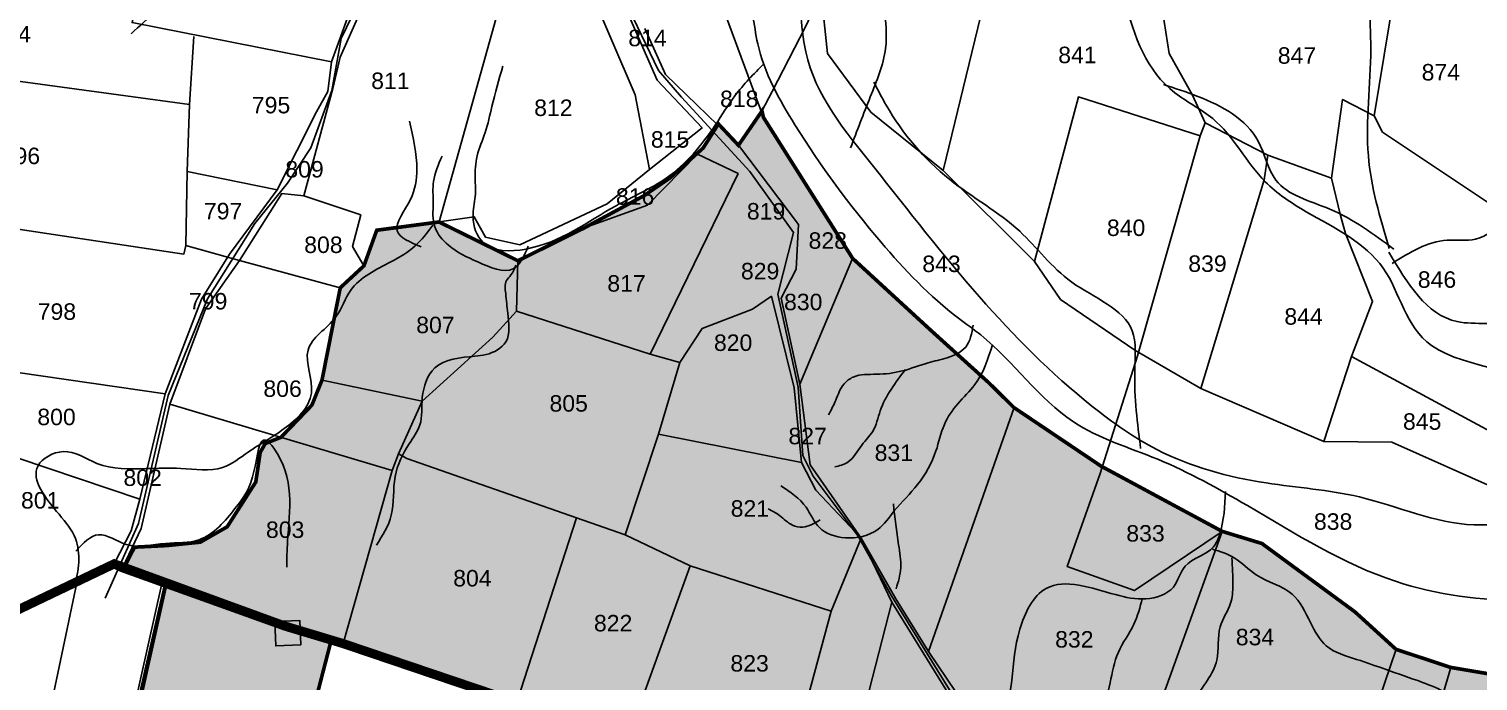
# Model space of a CAD drawing. Header units: inches. Extents: x 192867 to 224088, y 1602358 to 1617481.
# Drawn here: x 198276 to 199859, y 1613445 to 1614157 of the extents above; entities that cross this region are included whole.
import ezdxf
from ezdxf.enums import TextEntityAlignment as Align

# ---------------------------------------------------------------- set-up
doc = ezdxf.new("R2010")
doc.units = ezdxf.units.IN
doc.header["$LTSCALE"] = 15
doc.header["$MEASUREMENT"] = 0
doc.linetypes.add('HIDDEN2', pattern=[0.1875, 0.125, -0.0625])
for name, color, linetype in [('PLOT', 7, 'Continuous'), ('PLOTS', 7, 'Continuous'), ('PLOTS NO', 7, 'Continuous'), ('ROAD', 1, 'Continuous'), ('ROADS', 1, 'Continuous'), ('STREAM', 4, 'Continuous'), ('VILLAGE BOUNDARY STONES', 1, 'Continuous'), ('VILLAGE BOUNDRY', 5, 'Continuous'), ('WUA 8', 3, 'Continuous')]:
    doc.layers.add(name, color=color, linetype=linetype)
doc.styles.get("Standard").update_dxf_attribs({"font": 'arial.ttf'})

msp = doc.modelspace()

# ---------------------------------------------------------------- hatches: boundary and pattern name
at = {"layer": 'PLOTS NO', "true_color": 0x58ba48}
h = msp.add_hatch(dxfattribs=at)
h.set_pattern_fill('ANSI31', color=85)
h.set_pattern_definition([(45, (0, 0), (-0.088388347648, 0.088388347648), [])])
h.paths.add_polyline_path([(198425.9, 1613551.6), (198380.3, 1613569.6), (198391.4, 1613591.2), (198426.9, 1613593), (198463.3, 1613596.7), (198492.7, 1613613.5), (198523.9, 1613662.4), (198528.8, 1613694.9), (198534.3, 1613704.5), (198551.5, 1613711.3), (198585.2, 1613746.4), (198596.3, 1613773.8), (198616.2, 1613874.6), (198642.1, 1613898.6), (198656.1, 1613937.5), (198724.2, 1613946.5), (198810.4, 1613904.1), (198883, 1613940.1), (198948.2, 1613975.3), (198976.3, 1613994.5), (199012.8, 1614027.4), (199029.4, 1614053.6), (199051.3, 1614030.3), (199077, 1614067.7), (199078.6, 1614060.8), (199127.3, 1613983.8), (199176.1, 1613906.7), (199263.1, 1613826.7), (199324.8, 1613770.9), (199352.4, 1613743.7), (199447.3, 1613679.9), (199579.8, 1613608.5), (199623.3, 1613595.2), (199725.1, 1613520.4), (199769.8, 1613479.6), (199829.7, 1613459.8), (199890.5, 1613449.6), (199906.9, 1613442), (199969.7, 1613484.3), (200140.3, 1613465.3), (200186.2, 1613448.9), (200257.2, 1613433.1), (200328.6, 1613380.8), (200340.7, 1613357.2), (200521.4, 1613271.9), (200596.5, 1613230.3), (200736.7, 1613162.6), (200817.3, 1613109.7), (200904.4, 1613052.5), (200838.7, 1612988.7), (200731.5, 1613020.7), (200638.3, 1613037.2), (200594.6, 1612988.8), (200514.9, 1612987.5), (200491.5, 1612979.6), (200402.1, 1612900.2), (200368.7, 1612811.3), (200318.6, 1612777.2), (200251.8, 1612794), (200254.9, 1612810.3), (200209.3, 1612824.5), (200145.9, 1612842.3), (199963.1, 1612894.5), (199964.5, 1612910.3), (199891.2, 1612934.2), (199905, 1612978.3), (199836, 1613015.9), (199710.7, 1613055.9), (199639.3, 1613080.7), (199477.2, 1613139.9), (199440.7, 1613198.9), (199422.3, 1613223.8), (199288.1, 1613259), (199196.6, 1613285.7), (199127.7, 1613308.4), (198928.8, 1613377.1), (198806.6, 1613422.5), (198606.4, 1613489.7), (198516.2, 1613520.7)])
at = {"layer": 'PLOTS NO'}
h = msp.add_hatch(color=2, dxfattribs=at)
h.dxf.hatch_style = 1
h.paths.add_polyline_path([(198314, 1612755.8), (198314.7, 1612760.4), (198310.1, 1612809.1), (198304.4, 1612858.6), (198304.3, 1612859.6), (198308.5, 1612879.2), (198312.6, 1612897.9), (198316.6, 1612916.6), (198324.6, 1612948.7), (198347.4, 1613041.5), (198347.1, 1613055.5), (198349, 1613089.9), (198348.7, 1613123.6), (198354.6, 1613189), (198358.4, 1613244.2), (198371.1, 1613301.4), (198382.6, 1613358.2), (198390.4, 1613392.8), (198408.1, 1613472.2), (198425.9, 1613551.6), (198606.4, 1613489.7), (198561, 1613314.7), (198545, 1613258.3), (198536.7, 1613233.3), (198535.2, 1613228.6), (198643.4, 1613245.6), (198693.5, 1613255.1), (198715.9, 1613288.5), (198722.7, 1613313.1), (198758.1, 1613308.7), (198803.7, 1613292.7), (198847.8, 1613282.3), (198861.2, 1613285.6), (198879.6, 1613282.1), (198911.1, 1613272.9), (198920.8, 1613266.6), (198928.2, 1613255.2), (198933.1, 1613255.1), (198943.3, 1613252.1), (198947.5, 1613249.2), (198947.1, 1613243.9), (198936.4, 1613210.8), (198927.7, 1613180.5), (198925.2, 1613170.7), (198924.7, 1613157.4), (198927.9, 1613151), (198935.2, 1613145.2), (198961.3, 1613139.1), (198975.3, 1613134), (199003, 1613123.8), (199075.4, 1613098.3), (199046.6, 1612986), (198986.1, 1612754.8), (199015.6, 1612736.5), (199041.8, 1612719.8), (199068.2, 1612704.6), (199050.8, 1612598.2), (199029.6, 1612446), (199021.7, 1612384.5), (199017.8, 1612354.9), (199017.1, 1612349.5), (198981.6, 1612352.7), (198948.6, 1612354.3), (198917.1, 1612355), (198917.8, 1612364.9), (198825.9, 1612422.7), (198756.7, 1612464.5), (198697.8, 1612517.6), (198636, 1612570.1), (198528.2, 1612608.6), (198444.9, 1612664), (198429.6, 1612675.6)])

# ---------------------------------------------------------------- linework, layer by layer
at = {"layer": 'PLOT'}
for points in [[(198712.6, 1614303.8), (198767.2, 1614350.8), (198796.4, 1614388), (198825.1, 1614335.7), (198837.3, 1614313.6), (198836.8, 1614297.2), (198833.2, 1614263.4), (198856.9, 1614252.8), (198854.8, 1614226.9), (198800.6, 1614220.4), (198854.8, 1614226.9), (198888.6, 1614202), (198938.6, 1614085.4), (198954.3, 1614003.7), (199011.5, 1614049.2), (198962.5, 1614101.6), (198918.6, 1614202.5), (198842.6, 1614311.6), (198839.6, 1614324.7)], [(199275.1, 1614002.9), (199359.8, 1614352.2)], [(198642.1, 1613898.6), (198656.1, 1613937.5), (198724.2, 1613946.5), (198810.4, 1613904.1), (198724.2, 1613946.5), (198800.6, 1614220.4), (198782.8, 1614241.8), (198719.9, 1614262.5), (198715.2, 1614300), (198712.6, 1614303.8), (198667.5, 1614242.2), (198616.3, 1614126.7), (198608.1, 1614092.3), (198576.6, 1613975)], [(198188.4, 1614232), (198266.1, 1614215.6), (198395.3, 1614192.3), (198388.8, 1614164.4), (198606.7, 1614121.5)], [(199875.4, 1613964.5), (199755.1, 1614044.7), (199746, 1614062.6), (199773.8, 1614230.9)], [(199512.8, 1614189.3), (199522, 1614130.7), (199547.6, 1614085.2), (199561.2, 1614055), (199555.8, 1614040.8), (199487.5, 1613800.3), (199446.6, 1613671.8), (199410.6, 1613570), (199484.1, 1613543.7), (199579.8, 1613608.5), (199447.3, 1613679.9), (199352.4, 1613743.7), (199324.8, 1613770.9), (199263.1, 1613826.7), (199176.1, 1613906.7), (199078.6, 1614060.8), (199019.9, 1614219.4)], [(199051.3, 1614030.3), (199077, 1614067.7), (199088.3, 1614089), (199124.4, 1614159.8), (199141.8, 1614196.6), (199148.5, 1614130.7), (199196, 1614066.6), (199275.1, 1614002.9), (199374.7, 1613903.2), (199403.3, 1613861.8), (199484.6, 1613806.4), (199556.5, 1613764.6), (199690.9, 1613706.8), (199765.3, 1613706), (199882.9, 1613653.6), (199941.7, 1613533.7), (199969.7, 1613484.3), (199959.7, 1613454.6), (199929.3, 1613343.2), (199873.2, 1613164), (199836, 1613015.9)], [(198369.2, 1613573), (198387.6, 1613609.1), (198397.4, 1613643.7), (198424.9, 1613758.9), (198464.7, 1613862.3), (198495.1, 1613911.3), (198547.2, 1613981.8), (198590.4, 1614067), (198602.7, 1614088.9), (198606.7, 1614121.5), (198624.3, 1614169.7)], [(198456.3, 1614149.1), (198451.5, 1614074.7), (198449.1, 1614001.8), (198447.6, 1613920.7), (198445.4, 1613911.5), (198068.5, 1613968.2)], [(199432.6, 1613213.2), (199400.9, 1613275.4), (199328.7, 1613374), (199258.8, 1613477.2), (199223.4, 1613534.7), (199185.5, 1613601), (199129.8, 1613681.3), (199118.4, 1613769.4), (199097.9, 1613863.2), (199114.5, 1613894.9), (199116.8, 1613943.6), (199051.3, 1614030.3), (198971.5, 1614107.6), (198948.9, 1614158)], [(198033.9, 1614131.6), (198451.5, 1614074.7)], [(199555.8, 1614040.8), (199422.7, 1614083.2), (199374.7, 1613903.2)], [(199746, 1614062.6), (199711.4, 1614080.2), (199699.2, 1613994.4)], [(199690.9, 1613706.8), (199721.3, 1613799.5), (199744.3, 1613859.6), (199714.6, 1613934), (199709.3, 1613953.7), (199699.2, 1613994.4), (199629.9, 1614019.6), (199561.2, 1614055)], [(198378.3, 1613568.7), (198398.5, 1613611.7), (198430.1, 1613747.6), (198469, 1613851.7), (198506, 1613904.3), (198552.2, 1613977.5), (198576.6, 1613975), (198638.6, 1613954.4), (198629.6, 1613919.8), (198642.1, 1613898.6), (198616.2, 1613874.6), (198596.3, 1613773.8), (198705.7, 1613750.8), (198782.9, 1613820.6), (198808.7, 1613849), (198810.4, 1613904.1), (198883, 1613940.1), (198952, 1613965), (199006.6, 1614020.5), (199050.9, 1613999.3), (198954.9, 1613802), (198808.7, 1613849)], [(199629.9, 1614019.6), (199625.6, 1613992.4), (199556.5, 1613764.6)], [(198449.1, 1614001.8), (198547.2, 1613981.8)], [(198954.3, 1614003.7), (198907.9, 1613966.3), (198812.6, 1613921.4), (198774.8, 1613930), (198762.6, 1613952.2), (198724.2, 1613946.5)], [(198447.6, 1613920.7), (198506, 1613904.3)], [(198616.2, 1613874.6), (198506, 1613904.3)], [(199176.1, 1613906.7), (199118.4, 1613769.4)], [(198964, 1613714.7), (199120.1, 1613683.8), (199112.1, 1613765.3), (199087.3, 1613865.4), (199066.6, 1613851.1), (199011.8, 1613830.3), (198987.4, 1613792.8)], [(198102.6, 1613805.5), (198424.9, 1613758.9)], [(198954.9, 1613802), (198987.4, 1613792.8), (198964, 1613714.7), (198927.6, 1613604.8), (198874.3, 1613623.1), (198688.8, 1613688.2), (198680, 1613693.1), (198705.7, 1613750.8)], [(199721.3, 1613799.5), (199900, 1613702.9), (199882.9, 1613653.6)], [(198672.9, 1613675), (198430.1, 1613747.6)], [(199258.8, 1613477.2), (199352.4, 1613743.7)], [(198130, 1613733.6), (198397.4, 1613643.7)], [(198680, 1613693.1), (198672.9, 1613675), (198619.3, 1613485.9)], [(199120.1, 1613683.8), (199136, 1613653.6), (199185.5, 1613601)], [(198874.3, 1613623.1), (198809, 1613421.7)], [(198927.6, 1613604.8), (198998.7, 1613570.7), (199152.8, 1613521.2), (199185.5, 1613601), (199152.8, 1613521.2), (199098, 1613319.3)], [(199185.5, 1613601), (199219, 1613531.1), (199316.8, 1613372.8), (199393.3, 1613273.7), (199421.3, 1613220.1)], [(199579.8, 1613608.5), (199470, 1613302.7), (199432.6, 1613213.2)], [(199579.8, 1613608.5), (199579.8, 1613608.5), (199623.3, 1613595.2), (199725.1, 1613520.4), (199769.8, 1613479.6), (199829.7, 1613459.8), (199890.5, 1613449.6), (199906.9, 1613442), (199969.7, 1613484.3), (200140.3, 1613465.3), (200186.2, 1613448.9), (200156.1, 1613343.1), (200067.2, 1613052.4), (200052.8, 1613012.9), (200016.1, 1612879.3)], [(198998.7, 1613570.7), (198928.8, 1613377.1)], [(199158.7, 1613297.1), (199219, 1613531.1)], [(199638.6, 1613081.6), (199683, 1613223.9), (199769.8, 1613479.6)], [(199829.7, 1613459.8), (199710.7, 1613055.9)]]:
    msp.add_lwpolyline(points, dxfattribs=at)
at = {"layer": 'PLOTS', "color": 0}
for points in [[(198084.8, 1613243.2), (198256.6, 1613213.7), (198273.2, 1613291.4), (198288.3, 1613361.7), (198329.9, 1613559)], [(198309, 1612924.9), (198321.7, 1612969.7), (198331.2, 1613005.4), (198340.4, 1613040.1), (198341.1, 1613042.8), (198342, 1613092.4), (198342.6, 1613126), (198344.7, 1613169), (198347.2, 1613202.6), (198349.3, 1613230.5), (198350.5, 1613247), (198361.3, 1613289.4), (198369.2, 1613320.4), (198375.5, 1613349.7), (198382.8, 1613378.5), (198421.7, 1613553.1)], [(198425.9, 1613551.6), (198390.4, 1613392.8), (198382.6, 1613358.2), (198376.5, 1613328), (198371.1, 1613301.4), (198364.2, 1613270.2), (198358.4, 1613244.2), (198356, 1613210.6), (198354.6, 1613189), (198351.4, 1613153.6), (198348.7, 1613123.6), (198349, 1613089.9), (198347.1, 1613055.5), (198347.4, 1613041.5), (198341.1, 1613042.8)], [(198606.4, 1613489.7), (198561, 1613314.7)]]:
    msp.add_lwpolyline(points, dxfattribs=at)
at = {"layer": 'ROAD'}
for points in [[(199429.1, 1613206.4), (199415.6, 1613241.1), (199368.8, 1613313.3), (199294.3, 1613415.3), (199218.4, 1613538.2), (199182.2, 1613603.4), (199133, 1613668.9), (199121.5, 1613691.4), (199116.4, 1613766.2), (199094.4, 1613867.5), (199111.6, 1613935), (199063.7, 1614001.5), (198989, 1614082.7), (198964, 1614112.1), (198927.1, 1614188.4), (198916.8, 1614213.1), (198840.4, 1614318.1), (198797.9, 1614388.2)], [(198359.3, 1613535.6), (198395.8, 1613617), (198428.3, 1613756.9), (198471.1, 1613862.7), (198522.8, 1613945), (198558.7, 1613988.8), (198584.2, 1614027.4), (198607.1, 1614090.3), (198617.2, 1614147.1), (198671.1, 1614258.4)]]:
    msp.add_lwpolyline(points, dxfattribs=at)
at = {"layer": 'ROADS'}
msp.add_lwpolyline([(198424.5, 1613552.1), (198380.4, 1613359), (198367.3, 1613304.5), (198360.2, 1613267.5), (198353.7, 1613242.5), (198348.8, 1613172.9), (198345.4, 1613123.3), (198344.9, 1613054.3), (198342.2, 1613032.3), (198327.3, 1612978.8), (198313.6, 1612929.3), (198301.6, 1612874.4), (198301.5, 1612855.3), (198307.7, 1612783.9), (198310.5, 1612758), (198311.8, 1612717.7), (198315.1, 1612660.3), (198316, 1612632.4), (198302.2, 1612573.3), (198293.2, 1612526.5), (198269.5, 1612422.9), (198257.4, 1612366)], dxfattribs=at)
at = {"layer": 'STREAM'}
for points in [[(201245.9, 1613153.1), (201184.5, 1613141.7), (201129.9, 1613134.4), (201038.8, 1613141.1), (200902, 1613191.7), (200752.9, 1613244.5), (200565.3, 1613312.1), (200509.8, 1613363.4), (200432.8, 1613401), (200317.1, 1613475), (200196.7, 1613518.6), (200119.5, 1613546.4), (199904.4, 1613616.9), (199854.8, 1613615.6), (199729.8, 1613646.1), (199627.9, 1613661.4), (199508.5, 1613697.9), (199437.6, 1613745.3), (199314.6, 1613864.7), (199198.7, 1614007), (199124.8, 1614132.3), (199111, 1614219.8), (199017.4, 1614319.9), (198877.1, 1614428.4), (198744.9, 1614517.6), (198673.8, 1614587.5), (198584.7, 1614704.5), (198561.9, 1614728.1), (198541, 1614798.6), (198558.2, 1614886.3), (198571.2, 1615048.9), (198595.1, 1615144.6), (198658, 1615233.4), (198714.6, 1615301.4), (198719, 1615338.3), (198700.9, 1615405), (198683.7, 1615430.8)], [(199895.4, 1613601.4), (199891.1, 1613685.8), (199926.4, 1613758.4), (199808.7, 1613811.5), (199755.8, 1613896.1), (199671.8, 1613957.7), (199626.9, 1613990.5), (199569.5, 1614059.4), (199528.1, 1614087.7), (199473.4, 1614191.8), (199431.3, 1614290.2), (199373.1, 1614298.9), (199339.1, 1614323.3), (199312.2, 1614376.9), (199288.4, 1614429.6), (199261.7, 1614480.1), (199249.7, 1614522), (199280.7, 1614573.7), (199301.1, 1614605.5), (199319, 1614648.5), (199341.2, 1614713.3), (199362.1, 1614787.4), (199389.4, 1614828.2), (199413.1, 1614907.6), (199449.1, 1614964.7), (199479, 1615018.5), (199502.9, 1615065.9), (199548.6, 1615111)], [(199762.2, 1613917.7), (199739.6, 1614018.9), (199742.2, 1614135.6), (199745.5, 1614235.8), (199769.9, 1614297.6), (199816.3, 1614404.7), (199840.3, 1614448.9), (199880.9, 1614467), (199931.3, 1614472.1), (199974.8, 1614522.9), (200019.4, 1614674.2), (200015.8, 1614791.7), (200014, 1614915.8), (200010.7, 1614947.7), (200004.6, 1614998), (200023.9, 1615032.8)], [(199173.8, 1614027.5), (199195.4, 1614083.2), (199212.1, 1614136.1), (199203.4, 1614225.7), (199205.9, 1614276.2), (199225.1, 1614327.9), (199234.8, 1614345.1), (199224.6, 1614374.3), (199221.7, 1614430.4), (199232.5, 1614468.5)], [(198387.6, 1614152.1), (198415.1, 1614178.6), (198441.8, 1614207.5), (198501.6, 1614231.5), (198544.5, 1614243.8), (198583.8, 1614267), (198596.7, 1614300.9), (198662.5, 1614331.4), (198723.7, 1614368.1), (198753.2, 1614421.9), (198772.3, 1614440.6), (198840.2, 1614399.9), (198899.7, 1614353.4), (198978.9, 1614281.2), (199058.8, 1614203.3), (199072.4, 1614141.3), (199113.1, 1614052.5), (199206.8, 1613924.7), (199291.9, 1613841.3), (199316.1, 1613823.1), (199417.3, 1613728.2), (199509.4, 1613687.2), (199607.4, 1613636.6), (199769.3, 1613553.9), (199911.8, 1613532.8), (200019.4, 1613523.4), (200100.9, 1613482), (200163.8, 1613474), (200201.7, 1613472.4), (200259.3, 1613441.9), (200367.3, 1613378.4), (200456.2, 1613323.1), (200567.3, 1613273), (200666.5, 1613223), (200790.7, 1613163.1), (200943.8, 1613112.9), (201017.7, 1613077.4)], [(199765.5, 1613901.3), (199825.7, 1613926.5), (199856.7, 1613927.7), (199888, 1613950.7), (199903.1, 1613986.6), (199906.7, 1614054.1), (199913.7, 1614087.5), (199929.3, 1614112), (199955.7, 1614099.5), (199971.7, 1614089.8), (199995.8, 1614108.4), (200024.6, 1614141.6), (200097.4, 1614188), (200115.9, 1614218.8), (200144.1, 1614268.7), (200168.5, 1614305.9), (200208.8, 1614309.6), (200238.4, 1614269.3), (200251.4, 1614256.3), (200284.9, 1614248.3)], [(199079.3, 1614119.5), (199047.5, 1614084.4), (199026, 1614052.4), (198972.3, 1613994.4), (198917.6, 1613964.3), (198819.3, 1613916.9), (198772.2, 1613924.1), (198761.3, 1613952.3), (198763.7, 1613974.4), (198763.6, 1613993.9), (198765.8, 1614018.7), (198774.6, 1614044.4), (198781.9, 1614072.7), (198793.8, 1614116.7)], [(199490.8, 1613699.1), (199484.4, 1613783.5), (199481.6, 1613827.7), (199415.5, 1613880.8), (199358.6, 1613936.3), (199282, 1613993.1), (199212.8, 1614074), (199199.4, 1614099.2)], [(199767.4, 1613916.8), (199697.5, 1613960.5), (199638.5, 1613992.2), (199619.2, 1614034.8), (199553.3, 1614083.7), (199515.6, 1614096.7)], [(198704.6, 1613919.5), (198678.5, 1613936.7), (198692.8, 1613971), (198699.9, 1614003.8), (198692, 1614056.8)], [(198821.7, 1613920), (198805.1, 1613895.3), (198766.5, 1613902.8), (198734.5, 1613921.1), (198719.4, 1613941.3), (198717.7, 1613967.2), (198718.1, 1613990.6), (198727.4, 1614018.3)], [(198717.4, 1613943.1), (198698.1, 1613920.3), (198671.5, 1613903), (198627.8, 1613872), (198611.4, 1613842.8), (198581, 1613806.5), (198584.7, 1613759.6), (198555, 1613720.7), (198515.7, 1613695.1), (198487.7, 1613678.4), (198442.2, 1613677.3), (198403.9, 1613677), (198350.3, 1613682.7), (198313.4, 1613695.6), (198286, 1613680.2), (198308.9, 1613627.1), (198326.9, 1613600.6), (198330.5, 1613574.7), (198325.7, 1613548.5)], [(199761.9, 1613913.6), (199836.5, 1613837.7), (199898.9, 1613831.9), (199962.9, 1613760.9), (200008.1, 1613721.7), (200052.8, 1613615.6), (200121.5, 1613583.1), (200159.8, 1613530.7), (200166.6, 1613516.5)], [(198655.7, 1613593.5), (198672, 1613626), (198676.1, 1613668.4), (198691.6, 1613704.2), (198703.2, 1613724.8), (198705.9, 1613754.8), (198719.6, 1613787.1), (198763.3, 1613799.9), (198775.6, 1613801.7), (198797.2, 1613815.6), (198799.2, 1613846.8), (198797, 1613868.2), (198797.8, 1613882.5), (198802.7, 1613888.6), (198808.2, 1613899.2)], [(199307.8, 1613833.6), (199299.6, 1613809.9), (199279.3, 1613798.1), (199258.7, 1613792.7), (199230.5, 1613783.8), (199202, 1613780.1), (199176.8, 1613777.1), (199166.7, 1613769.6), (199157.6, 1613751.7), (199149.8, 1613735.8)], [(199328.8, 1613812.4), (199309.7, 1613768.8), (199291, 1613747.9), (199276.3, 1613725.2), (199267.1, 1613696.3), (199247.1, 1613659.7), (199221.6, 1613630.8), (199203.5, 1613610.6), (199168.1, 1613601.4), (199139.7, 1613612.6), (199125.2, 1613634.8), (199097.6, 1613658.4)], [(199233.7, 1613785.2), (199206.2, 1613740), (199198, 1613717.6), (199186.2, 1613702.8), (199170.7, 1613684), (199156.6, 1613678.9)], [(198327.4, 1613586.9), (198352.1, 1613604.8), (198382.4, 1613594.3), (198425.3, 1613595.3), (198462.2, 1613599.4), (198501.2, 1613633.4), (198522.3, 1613675.2), (198534.7, 1613708.2), (198543.5, 1613699.4), (198558.6, 1613597.4), (198557.7, 1613569.4)], [(199583.6, 1613652), (199577, 1613604.9), (199570.4, 1613591.7), (199539.4, 1613570.3), (199526.6, 1613547.7), (199496.6, 1613534.8), (199463.2, 1613539.4), (199387.5, 1613546.1), (199358.7, 1613501.5), (199349.9, 1613445.9), (199336.7, 1613401.2), (199316, 1613382.2)], [(199083.6, 1613633.1), (199096.3, 1613625.8), (199110.3, 1613615.3), (199121.5, 1613613.2), (199140.7, 1613621.1)], [(199220.6, 1613638.4), (199226.3, 1613593.8), (199228.6, 1613568.6), (199223.6, 1613545.6)], [(199590.4, 1613579.5), (199591.6, 1613549.6), (199589.1, 1613530), (199577.7, 1613504.3), (199574, 1613467.7), (199563.8, 1613445.9), (199532.5, 1613399.8), (199519.9, 1613370.7)], [(199569.2, 1613589), (199593, 1613579.6), (199617.1, 1613561), (199656.3, 1613539.8), (199676.4, 1613508.8), (199693.6, 1613483.5), (199726.7, 1613468.6), (199759, 1613457.5), (199798.6, 1613443.5), (199845.9, 1613414.2), (199861.4, 1613384.2), (199896.4, 1613353.8), (199922.2, 1613343.8), (199936.5, 1613344.3), (199937.7, 1613361.3), (199930.4, 1613383.1), (199911.3, 1613405), (199898, 1613428.6), (199888.5, 1613455.5)], [(199492.6, 1613535.3), (199483.4, 1613507), (199466.4, 1613476.5), (199457.3, 1613443), (199449, 1613405.6), (199440.9, 1613364.4), (199422, 1613333.1)]]:
    msp.add_spline(points, degree=3, dxfattribs=at)
at = {"layer": 'VILLAGE BOUNDARY STONES'}
msp.add_lwpolyline([(198544.6, 1613509.9), (198572.1, 1613511), (198573.1, 1613484.4), (198545.7, 1613483.3)], close=True, dxfattribs=at)
at = {"layer": 'VILLAGE BOUNDRY', "color": 5, "linetype": 'HIDDEN2', "ltscale": 14, "const_width": 10}
for points in [[(199904.4, 1612982.9), (199836, 1613015.9), (199836, 1613015.9), (199836, 1613015.9), (199710.7, 1613055.9), (199478, 1613139), (199432.6, 1613213.2), (199421.3, 1613220.1), (199192.7, 1613286.9), (199158.7, 1613297.1), (199098, 1613319.3), (198928.8, 1613377.1), (198809, 1613421.7), (198619.3, 1613485.9), (198556.1, 1613504.9), (198378.3, 1613568.7), (198369.2, 1613573), (198241.4, 1613511.9)], [(199904.4, 1612982.9), (199836, 1613015.9), (199710.7, 1613055.9), (199478, 1613139), (199432.6, 1613213.2), (199421.3, 1613220.1), (199192.7, 1613286.9), (199158.7, 1613297.1), (199098, 1613319.3), (198928.8, 1613377.1), (198809, 1613421.7), (198619.3, 1613485.9), (198556.1, 1613504.9), (198369.2, 1613573), (198241.4, 1613511.9)]]:
    msp.add_lwpolyline(points, dxfattribs=at)
at = {"layer": 'WUA 8', "color": 15, "const_width": 4}
for points in [[(198425.9, 1613551.6), (198380.3, 1613569.6), (198391.4, 1613591.2), (198426.9, 1613593), (198463.3, 1613596.7), (198492.7, 1613613.5), (198523.9, 1613662.4), (198528.8, 1613694.9), (198534.3, 1613704.5), (198551.5, 1613711.3), (198585.2, 1613746.4), (198596.3, 1613773.8), (198616.2, 1613874.6), (198642.1, 1613898.6), (198656.1, 1613937.5), (198724.2, 1613946.5), (198810.4, 1613904.1), (198883, 1613940.1), (198948.2, 1613975.3), (198976.3, 1613994.5), (199012.8, 1614027.4), (199029.4, 1614053.6), (199051.3, 1614030.3), (199077, 1614067.7), (199078.6, 1614060.8), (199127.3, 1613983.8), (199176.1, 1613906.7), (199263.1, 1613826.7), (199324.8, 1613770.9), (199352.4, 1613743.7), (199447.3, 1613679.9), (199579.8, 1613608.5), (199623.3, 1613595.2), (199725.1, 1613520.4), (199769.8, 1613479.6), (199829.7, 1613459.8), (199890.5, 1613449.6)], [(198390.4, 1613392.8), (198408.1, 1613472.2), (198425.9, 1613551.6), (198606.4, 1613489.7), (198561, 1613314.7)], [(199905, 1612978.3), (199836, 1613015.9), (199710.7, 1613055.9), (199639.3, 1613080.7), (199477.2, 1613139.9), (199440.7, 1613198.9), (199422.3, 1613223.8), (199288.1, 1613259), (199196.6, 1613285.7), (199127.7, 1613308.4), (198928.8, 1613377.1), (198806.6, 1613422.5), (198606.4, 1613489.7), (198516.2, 1613520.7), (198425.9, 1613551.6), (198425.9, 1613551.6)]]:
    msp.add_lwpolyline(points, dxfattribs=at)
at = {"layer": 'WUA 8', "const_width": 2}
for points in [[(198425.9, 1613551.6), (198380.3, 1613569.6), (198391.4, 1613591.2), (198426.9, 1613593), (198463.3, 1613596.7), (198492.7, 1613613.5), (198523.9, 1613662.4), (198528.8, 1613694.9), (198534.3, 1613704.5), (198551.5, 1613711.3), (198585.2, 1613746.4), (198596.3, 1613773.8), (198616.2, 1613874.6), (198642.1, 1613898.6), (198656.1, 1613937.5), (198724.2, 1613946.5), (198810.4, 1613904.1), (198883, 1613940.1), (198948.2, 1613975.3), (198976.3, 1613994.5), (199012.8, 1614027.4), (199029.4, 1614053.6), (199051.3, 1614030.3), (199077, 1614067.7), (199078.6, 1614060.8), (199127.3, 1613983.8), (199176.1, 1613906.7), (199263.1, 1613826.7), (199324.8, 1613770.9), (199352.4, 1613743.7), (199447.3, 1613679.9), (199579.8, 1613608.5), (199623.3, 1613595.2), (199725.1, 1613520.4), (199769.8, 1613479.6), (199829.7, 1613459.8), (199890.5, 1613449.6)], [(198390.4, 1613392.8), (198408.1, 1613472.2), (198425.9, 1613551.6), (198606.4, 1613489.7), (198561, 1613314.7)], [(199905, 1612978.3), (199836, 1613015.9), (199710.7, 1613055.9), (199639.3, 1613080.7), (199477.2, 1613139.9), (199440.7, 1613198.9), (199422.3, 1613223.8), (199288.1, 1613259), (199196.6, 1613285.7), (199127.7, 1613308.4), (198928.8, 1613377.1), (198806.6, 1613422.5), (198606.4, 1613489.7), (198516.2, 1613520.7), (198425.9, 1613551.6), (198425.9, 1613551.6)]]:
    msp.add_lwpolyline(points, dxfattribs=at)

# ---------------------------------------------------------------- texts
at = {"layer": 'PLOTS NO'}
for s, p in [('794', (198257.3, 1614151.7)), ('814', (198951.9, 1614147.5)), ('841', (199421.7, 1614129)), ('847', (199661.6, 1614128.4)), ('874', (199818.8, 1614110.1)), ('811', (198671, 1614100.8)), ('818', (199052.2, 1614081)), ('795', (198540.6, 1614074.2)), ('812', (198849.1, 1614071.3)), ('815', (198976.6, 1614036.7)), ('796', (198267.3, 1614018.7)), ('809', (198577.2, 1614004.1)), ('816', (198938.4, 1613974.3)), ('797', (198488.2, 1613958.4)), ('819', (199081.5, 1613958.2)), ('840', (199474.9, 1613940.2)), ('808', (198597.8, 1613921.6)), ('828', (199148.9, 1613926.2)), ('829', (199075, 1613892.8)), ('843', (199273.2, 1613900.8)), ('839', (199563.8, 1613901)), ('817', (198929, 1613879.4)), ('846', (199814.6, 1613883.6)), ('799', (198471.9, 1613859.9)), ('830', (199122.1, 1613859.1)), ('798', (198306.6, 1613848.6)), ('844', (199668.8, 1613843.3)), ('807', (198720.2, 1613834)), ('820', (199045.5, 1613814.6)), ('806', (198553.2, 1613764.4)), ('805', (198865.8, 1613748.3)), ('800', (198306.2, 1613733.5)), ('845', (199798.4, 1613728.5)), ('827', (199126.9, 1613712.6)), ('831', (199221.1, 1613694.4)), ('802', (198400.3, 1613667.1)), ('801', (198288.4, 1613642.4)), ('821', (199063.8, 1613633.5)), ('838', (199701.1, 1613619.2)), ('803', (198556, 1613610.3)), ('833', (199496.1, 1613606.3)), ('804', (198760.6, 1613557.3)), ('822', (198914.4, 1613508.2)), ('832', (199418.3, 1613490.5)), ('834', (199615.7, 1613493)), ('823', (199063.5, 1613464.3))]:
    msp.add_text(s, height=18, dxfattribs=at).set_placement(p, align=Align.MIDDLE_CENTER)

doc.saveas('drawing.dxf')
